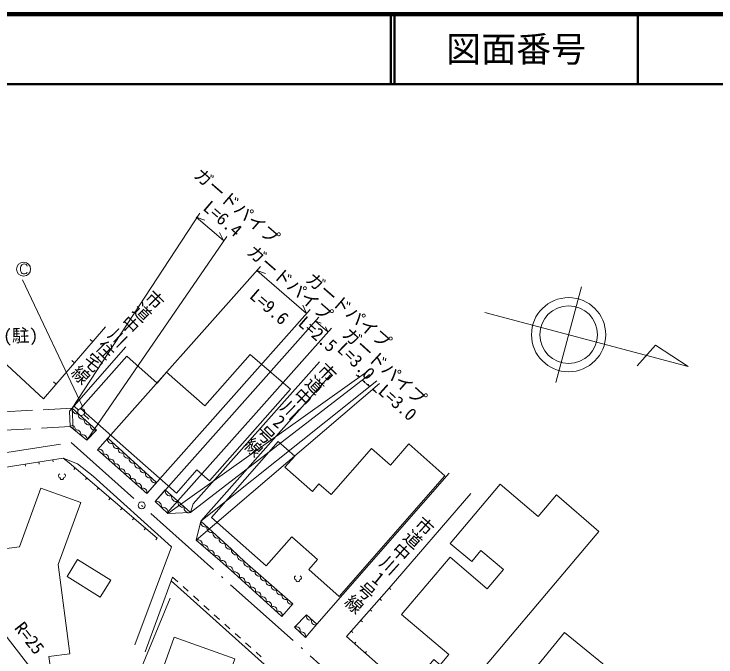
# Model space of a CAD drawing. Units: millimetres, scale not verified. Extents: x 40000 to 680000, y 20000 to 380000.
# Drawn here: x 454941 to 555143, y 288237 to 380000 of the extents above; entities that cross this region are included whole.
import ezdxf
from ezdxf.enums import TextEntityAlignment as Align

# ---------------------------------------------------------------- set-up
doc = ezdxf.new("R2010")
doc.units = ezdxf.units.MM
doc.header["$LTSCALE"] = 1000
doc.linetypes.add('DASHED', pattern=[7.5, 6, -1.5])
doc.linetypes.add('LONG_DASHED_DOTTED', pattern=[15.25, 12, -1.5, 0.25, -1.5])
for name, color, linetype, lineweight in [('M-BGD', 7, 'Continuous', 13), ('M-BMK', 2, 'Continuous', 13), ('M-STR-HTXT', 7, 'Continuous', 13), ('M-TTL', 2, 'Continuous', 140), ('M-TTL-LINE', 7, 'Continuous', 50)]:
    doc.layers.add(name, color=color, linetype=linetype, lineweight=lineweight)
doc.layers.add('M-BMK-HTXT', color=7, linetype='Continuous')
doc.layers.add('M-TTL-TXT', color=7, linetype='Continuous')
doc.styles.add('@ＭＳ ゴシック', font='')
doc.styles.add('ＭＳ ゴシック', font='')
doc.styles.get('@ＭＳ ゴシック').set_extended_font_data('@MS Gothic')
doc.styles.get('ＭＳ ゴシック').set_extended_font_data('MS Gothic')

msp = doc.modelspace()

# ---------------------------------------------------------------- linework, layer by layer
at = {"layer": 'M-BGD'}
for p, q in [((535928, 341056), (532288, 327415)), ((522172, 337420), (551158, 329686)), ((459153, 325055), (467997, 335353)), ((467997, 335353), (459153, 325055)), ((449401, 334081), (459153, 325055)), ((466181, 333238), (465802, 333564)), ((546498, 332756), (543883, 329801)), ((551158, 329686), (546498, 332756)), ((462875, 323325), (470905, 332506)), ((463575, 330204), (463196, 330530)), ((480534, 310082), (498527, 330358)), ((500095, 328484), (481612, 307605)), ((460969, 327169), (460590, 327495)), ((463258, 323763), (466716, 320612)), ((463374, 320779), (463258, 323763)), ((464130, 323484), (463566, 323978)), ((462960, 321118), (462875, 323325)), ((464891, 322857), (465619, 322171)), ((465356, 319156), (462960, 321118)), ((466716, 320612), (465356, 319156)), ((468315, 319453), (466864, 317822)), ((468315, 319453), (475275, 313146)), ((473886, 311584), (466864, 317822)), ((456515, 315765), (456561, 315468)), ((458491, 316073), (458537, 315777)), ((460467, 316382), (460513, 316085)), ((461938, 316611), (463985, 315824)), ((463985, 315824), (466241, 314040)), ((463666, 315212), (463471, 314984)), ((465339, 313777), (465143, 313550)), ((466241, 314040), (477419, 303964)), ((498158, 292896), (517065, 314478)), ((475275, 313146), (474018, 311733)), ((467011, 312343), (466816, 312115)), ((476539, 312070), (475075, 310424)), ((476539, 312070), (480127, 308842)), ((468683, 310909), (468488, 310681)), ((520132, 311582), (508512, 298053)), ((476894, 308724), (475075, 310424)), ((480127, 308842), (480534, 310082)), ((470355, 309474), (470160, 309246)), ((476894, 308724), (480127, 308842)), ((472028, 308040), (471832, 307812)), ((480927, 304926), (481612, 307605)), ((481612, 307605), (485981, 303642)), ((473700, 306605), (473505, 306378)), ((475372, 305171), (475177, 304943)), ((484368, 301938), (480927, 304926)), ((477419, 303964), (472171, 289953)), ((485981, 303642), (487867, 301824)), ((484368, 301938), (486367, 300211)), ((487867, 301824), (494750, 295827)), ((462911, 288671), (461255, 301413)), ((473641, 288956), (477576, 299609)), ((477576, 299609), (478321, 298941)), ((493183, 294032), (486367, 300211)), ((477390, 299104), (519591, 261250)), ((479065, 298273), (479810, 297605)), ((508512, 298053), (508737, 297855)), ((480554, 296938), (481298, 296270)), ((482043, 295602), (482787, 294934)), ((494750, 295827), (493183, 294032)), ((507156, 296516), (507381, 296317)), ((505801, 294979), (506026, 294780)), ((483532, 294267), (484276, 293599)), ((496704, 294236), (495000, 292510)), ((496704, 294236), (498158, 292896)), ((485020, 292931), (485765, 292264)), ((498158, 292896), (496545, 291010)), ((504445, 293441), (504670, 293243)), ((486509, 291596), (487254, 290928)), ((496545, 291010), (495000, 292510)), ((503090, 291904), (503315, 291706)), ((487998, 290260), (488742, 289593)), ((503554, 290127), (503753, 290351)), ((489487, 288925), (490231, 288257)), ((505054, 288803), (505252, 289028))]:
    msp.add_line(p, q, dxfattribs=at)
at = {"layer": 'M-BGD', "linetype": 'DASHED'}
for p, q in [((451598, 323100), (463258, 323763)), ((451365, 320476), (462960, 321118))]:
    msp.add_line(p, q, dxfattribs=at)
at = {"layer": 'M-BGD'}
for points in [[(494408, 326448), (482838, 313364), (481058, 314938), (478113, 311607), (464427, 323710), (471026, 331173), (475364, 327337), (476720, 328871), (482155, 324066), (488653, 331415)], [(516457, 314091), (501374, 296887), (497015, 300709), (498285, 302158), (494591, 305396), (490955, 301249), (483116, 308122), (492651, 318997), (495031, 316911), (493621, 315302), (497532, 311873), (498467, 312940), (500221, 311402), (505978, 317968), (508661, 315615), (511309, 318634)], [(538446, 306155), (517063, 280835), (512326, 284835), (514882, 287862), (515762, 287119), (517003, 288589), (510271, 294274), (517184, 302460), (522505, 297967), (524817, 300704), (521598, 303422), (520274, 301855), (517208, 304443), (524332, 312879), (529781, 308277), (532389, 311365)], [(462515, 299713), (467238, 296775), (468746, 299198), (464023, 302136)], [(533540, 291739), (542057, 284784), (535196, 276381), (534266, 277140), (532001, 274365), (527119, 278352), (528431, 279959), (525725, 282168)]]:
    msp.add_lwpolyline(points, close=True, dxfattribs=at)
for points in [[(449239, 300028), (447140, 314302), (461938, 316611), (462830, 315929), (475372, 305171)], [(461255, 301413), (464457, 310261), (458764, 312321), (455737, 303956)], [(452965, 284705), (450551, 303282), (455737, 303956)], [(522756, 285547), (516690, 278527), (502412, 291135), (508512, 298053)], [(479216, 267533), (486482, 287981), (477791, 291069), (471723, 273993)], [(462911, 288671), (459928, 288283), (460270, 285654), (452965, 284705)]]:
    msp.add_lwpolyline(points, dxfattribs=at)
for centre, radius in [((534108, 334236), 5294), ((534108, 334236), 4118), ((464528, 323200), 500)]:
    msp.add_circle(centre, radius, dxfattribs=at)
for centre, radius, start, end in [((463901, 323601), 664, 165.86261, 289.46271), ((464766, 322813), 664, 165.86261, 289.46271), ((465630, 322026), 664, 165.86261, 289.46271), ((463265, 320868), 394, 320.66663, 140.71671), ((463827, 320020), 650, 348.19302, 113.19032), ((466495, 321238), 664, 165.86261, 289.46271), ((464719, 319290), 650, 348.19302, 113.19032), ((468845, 319261), 564, 160.10912, 295.51845), ((469619, 318561), 564, 160.10912, 295.51845), ((467112, 317315), 564, 340.67413, 116.08818), ((470392, 317860), 564, 160.10912, 295.51845), ((467893, 316622), 564, 340.67413, 116.08818), ((471165, 317159), 564, 160.10912, 295.51845), ((471939, 316458), 564, 160.10912, 295.51845), ((468673, 315929), 564, 340.67413, 116.08818), ((469453, 315236), 564, 340.67413, 116.08818), ((472712, 315757), 564, 160.10912, 295.51845), ((470233, 314543), 564, 340.67413, 116.08818), ((473485, 315057), 564, 160.10912, 295.51845), ((461574, 314119), 299, 113.44836, 257.2818), ((461775, 313811), 267, 176.52859, 3.47141), ((461976, 314119), 299, 282.7182, 66.55164), ((471013, 313850), 564, 340.67413, 116.08818), ((471793, 313157), 564, 340.67413, 116.08818), ((474258, 314356), 564, 160.10912, 295.51845), ((475032, 313655), 564, 160.10912, 295.51845), ((472573, 312464), 564, 340.67413, 116.08818), ((473353, 311771), 564, 340.67413, 116.08818), ((477218, 311923), 695, 167.77829, 288.25915), ((478115, 311116), 695, 167.77829, 288.25915), ((475272, 309722), 728, 348.24794, 105.66471), ((479012, 310309), 695, 167.77829, 288.25915), ((479909, 309502), 695, 167.77829, 288.25915), ((476181, 308873), 728, 348.24794, 105.66471), ((482265, 307447), 672, 166.42162, 289.1509), ((483139, 306655), 672, 166.42162, 289.1509), ((484013, 305862), 672, 166.42162, 289.1509), ((481168, 304334), 639, 345.90503, 112.16536), ((484887, 305069), 672, 166.42162, 289.1509), ((482028, 303587), 639, 345.90503, 112.16536), ((485761, 304277), 672, 166.42162, 289.1509), ((486634, 303484), 672, 166.42162, 285.68719), ((482888, 302840), 639, 345.90503, 112.16536), ((483749, 302093), 639, 345.90503, 112.16536), ((487603, 302720), 796, 171.57501, 280.50599), ((484622, 301358), 639, 345.90503, 112.16536), ((488391, 301776), 663, 165.86605, 291.23258), ((485461, 300479), 756, 350.16009, 106.83668), ((489140, 300970), 542, 159.72007, 298.14949), ((486427, 299677), 714, 347.7028, 108.42197), ((489905, 300303), 542, 159.72007, 298.14949), ((490670, 299637), 542, 159.72007, 298.14949), ((495254, 299520), 299, 113.44836, 257.2818), ((495656, 299520), 299, 282.7182, 66.55164), ((487370, 299035), 548, 338.99517, 116.60973), ((488127, 298348), 548, 338.99517, 116.60973), ((491435, 298971), 542, 159.72007, 298.14949), ((495455, 299212), 267, 176.52859, 3.47141), ((488885, 297661), 548, 338.99517, 116.60973), ((492200, 298304), 542, 159.72007, 298.14949), ((492965, 297638), 542, 159.72007, 298.14949), ((489642, 296975), 548, 338.99517, 116.60973), ((490399, 296288), 548, 338.99517, 116.60973), ((493729, 296971), 542, 159.72007, 298.14949), ((491156, 295602), 548, 338.99517, 116.60973), ((494494, 296305), 542, 159.72007, 298.14949), ((491914, 294915), 548, 338.99517, 116.60973), ((492671, 294228), 548, 338.99517, 116.60973), ((497185, 294029), 524, 156.73395, 297.92168), ((497912, 293359), 524, 156.73395, 297.92168), ((495220, 291964), 589, 339.78261, 111.92758), ((495992, 291214), 589, 339.78261, 111.92758)]:
    msp.add_arc(centre, radius, start, end, dxfattribs=at)
at = {"layer": 'M-BMK', "linetype": 'LONG_DASHED_DOTTED'}
for p, q in [((449736, 316759), (463086, 318853)), ((463086, 318853), (542413, 248092))]:
    msp.add_line(p, q, dxfattribs=at)
at = {"layer": 'M-BMK'}
msp.add_circle((473160, 309868), 500, dxfattribs=at)
at = {"layer": 'M-STR-HTXT'}
for p, q in [((463258, 323763), (481469, 351592)), ((480953, 351011), (484827, 347655)), ((480953, 351011), (482197, 350579)), ((484827, 347655), (484286, 348838)), ((465356, 319156), (485338, 348230)), ((455846, 343777), (455897, 343995)), ((455846, 343446), (455846, 343777)), ((455897, 343995), (455951, 344062)), ((455951, 344062), (456066, 344217)), ((456066, 344217), (456221, 344323)), ((456221, 344323), (456500, 344325)), ((456500, 344325), (456662, 344274)), ((456662, 344274), (456772, 344163)), ((456772, 344163), (456831, 343995)), ((466864, 317822), (490123, 343977)), ((455893, 343235), (455846, 343446)), ((456005, 343066), (455893, 343235)), ((456111, 342958), (456005, 343066)), ((456228, 342902), (456111, 342958)), ((456502, 342902), (456228, 342902)), ((456664, 342953), (456502, 342902)), ((456775, 343068), (456664, 342953)), ((456824, 343169), (456775, 343068)), ((489614, 343404), (496712, 337254)), ((489614, 343404), (490858, 342972)), ((464772, 323888), (456154, 342047)), ((473886, 311584), (497212, 337816)), ((496712, 337254), (496172, 338437)), ((475075, 310424), (498465, 336727)), ((497967, 336166), (499748, 334623)), ((497967, 336166), (498801, 335875)), ((476798, 308815), (500237, 335173)), ((499748, 334623), (499417, 335353)), ((476894, 308724), (505281, 328929)), ((480127, 308842), (505688, 328567)), ((503786, 328527), (504255, 328110)), ((504255, 328110), (504070, 328410)), ((504662, 327748), (505135, 327327)), ((504662, 327748), (505027, 327549)), ((480927, 304926), (507129, 327285)), ((481612, 307605), (506716, 327653)), ((505218, 327254), (505690, 326834)), ((505690, 326834), (505478, 327185)), ((506104, 326466), (506674, 325958)), ((506104, 326466), (506475, 326274)), ((437695, 311873), (457361, 286660)), ((477237, 296649), (467850, 273873))]:
    msp.add_line(p, q, dxfattribs=at)
msp.add_circle((456308, 343586), 1000, dxfattribs=at)
msp.add_circle((456308, 343586), 1000, dxfattribs=at)
at = {"layer": 'M-TTL'}
msp.add_line((680000, 380000), (40000, 380000), dxfattribs=at)
at = {"layer": 'M-TTL-LINE'}
for p, q in [((508747, 380000), (508747, 370000)), ((509247, 380000), (509247, 370000)), ((543997, 380000), (543997, 370000)), ((40000, 370000), (680000, 370000))]:
    msp.add_line(p, q, dxfattribs=at)

# ---------------------------------------------------------------- texts
at = {"layer": 'M-BGD', "style": 'ＭＳ ゴシック'}
msp.add_text('(駐)', height=1833, rotation=1.527, dxfattribs=at).set_placement((455929, 332649), align=Align.BOTTOM_CENTER)
at = {"layer": 'M-BMK-HTXT', "style": '@ＭＳ ゴシック'}
for s, rotation, p in [('市道中川住宅線', 225.482, (463607, 327641)), ('市道中川\u3000号線', 225.482, (488248, 317300)), ('市道中川\u3000号線', 227.971, (502670, 294867))]:
    msp.add_text(s, height=1833, rotation=rotation, dxfattribs=at).set_placement(p, align=Align.MIDDLE_RIGHT)
at = {"layer": 'M-BMK-HTXT', "style": 'ＭＳ ゴシック'}
for s, p in [('2', (491399, 321088)), ('1', (505549, 298700))]:
    msp.add_text(s, height=1833, rotation=320.789, dxfattribs=at).set_placement(p, align=Align.BOTTOM_LEFT)
at = {"layer": 'M-STR-HTXT', "style": 'ＭＳ ゴシック'}
for s, rotation, p in [('ガードパイプ', 319.092, (485777, 351494)), ('L=6.4', 319.092, (483774, 349688)), ('ガードパイプ', 319.092, (493355, 340523)), ('ガードパイプ', 319.092, (501751, 336615)), ('L=9.6', 319.092, (490419, 337119)), ('L=2.5', 319.092, (497350, 333211)), ('ガードパイプ', 317.745, (506838, 328677)), ('L=3.0', 315.393, (502775, 329422)), ('L=3.0', 318.021, (508730, 323463)), ('R=25', 307.954, (455997, 290034))]:
    msp.add_text(s, height=1833, rotation=rotation, dxfattribs=at).set_placement(p, align=Align.BOTTOM_CENTER)
at = {"layer": 'M-TTL-TXT', "style": 'ＭＳ ゴシック'}
msp.add_text('図面番号', height=3666, dxfattribs=at).set_placement((526622, 375000), align=Align.MIDDLE_CENTER)

doc.saveas('drawing.dxf')
